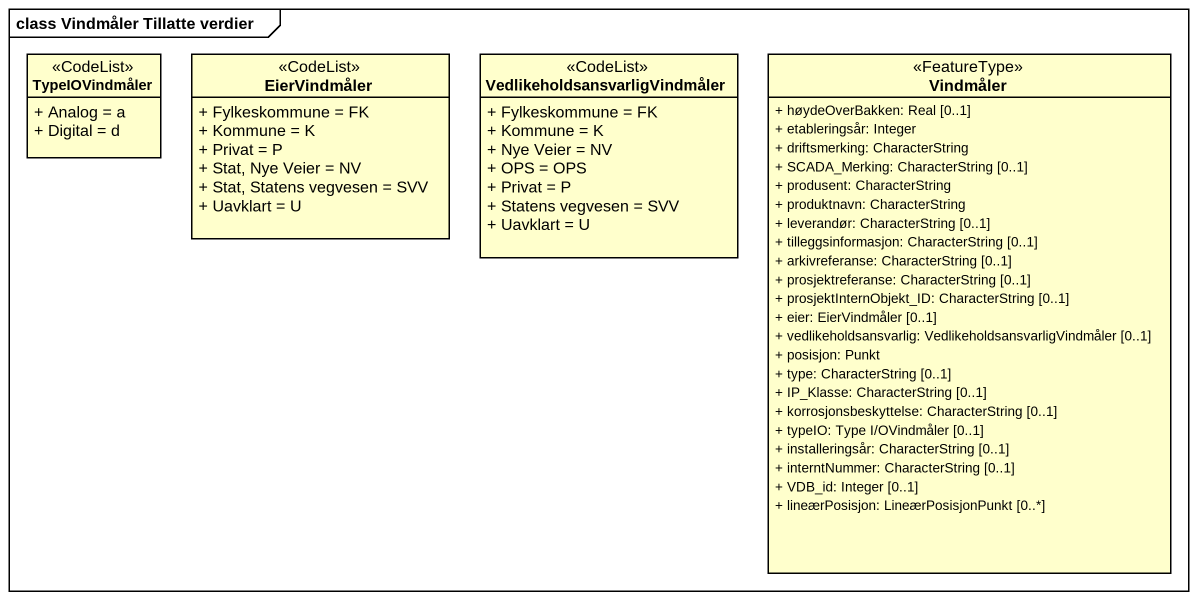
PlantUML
@startuml
mainframe class Vindmåler Tillatte verdier
hide circle
hide empty members
skinparam classAttributeIconSize 0
class TypeIOVindmåler <<CodeList>> {
  + Analog = a
  + Digital = d
}
class EierVindmåler <<CodeList>> {
  + Fylkeskommune = FK
  + Kommune = K
  + Privat = P
  + Stat, Nye Veier = NV
  + Stat, Statens vegvesen = SVV
  + Uavklart = U
}
class "VedlikeholdsansvarligVindmåler" as VedlikeholdsansvarligVindmål <<CodeList>> {
  + Fylkeskommune = FK
  + Kommune = K
  + Nye Veier = NV
  + OPS = OPS
  + Privat = P
  + Statens vegvesen = SVV
  + Uavklart = U
}
class Vindmåler <<FeatureType>> {
  + høydeOverBakken: Real [0..1]
  + etableringsår: Integer
  + driftsmerking: CharacterString
  + SCADA_Merking: CharacterString [0..1]
  + produsent: CharacterString
  + produktnavn: CharacterString
  + leverandør: CharacterString [0..1]
  + tilleggsinformasjon: CharacterString [0..1]
  + arkivreferanse: CharacterString [0..1]
  + prosjektreferanse: CharacterString [0..1]
  + prosjektInternObjekt_ID: CharacterString [0..1]
  + eier: EierVindmåler [0..1]
  + vedlikeholdsansvarlig: VedlikeholdsansvarligVindmåler [0..1]
  + posisjon: Punkt
  + type: CharacterString [0..1]
  + IP_Klasse: CharacterString [0..1]
  + korrosjonsbeskyttelse: CharacterString [0..1]
  + typeIO: Type I/OVindmåler [0..1]
  + installeringsår: CharacterString [0..1]
  + interntNummer: CharacterString [0..1]
  + VDB_id: Integer [0..1]
  + lineærPosisjon: LineærPosisjonPunkt [0..*]
}
@enduml
